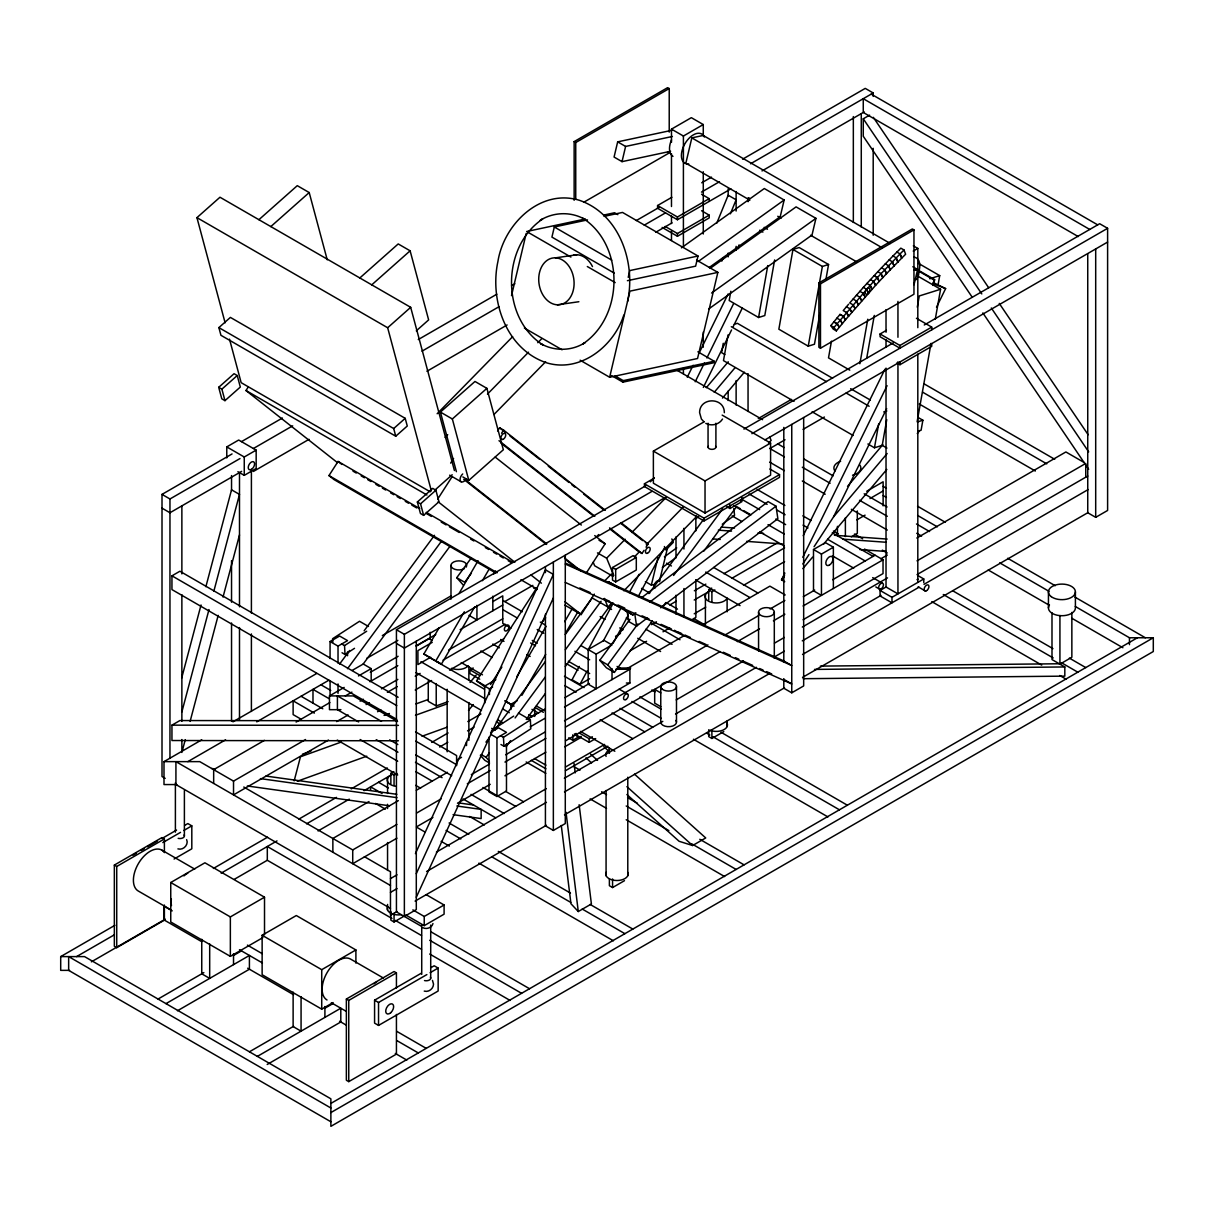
<?xml version="1.0" encoding="UTF-8"?>
<svg xmlns="http://www.w3.org/2000/svg" width="1214" height="1214" viewBox="0 0 1214 1214"><rect width="100%" height="100%" fill="white"/><g stroke="black" fill="none" stroke-linecap="round" stroke-linejoin="round"><path stroke-width="1.5" d="M627.562 301.573C636.015 262.588 619.58 214.134 579.397 200.295C540.093 188.246 503.764 224.484 497.937 261.389C489.485 300.374 505.919 348.828 546.118 362.667C579.928 373.32 613.768 346.476 623.784 315.109M730.828 291.254L729.189 300.526L758.583 317.507L764.79 315.549L774.638 259.933M738.37 248.612L739.038 244.909M723.241 343.289L721.602 352.621L724.864 354.518M748.37 201.403L749.023 197.67M728.036 334.927L723.483 360.619L794.047 401.364M758.583 317.507L767.779 265.593M825.93 279.341L828.555 264.5L799.161 247.535L792.97 249.477L778.857 329.206L808.251 346.172L814.457 344.23L820.027 312.711M808.251 346.172L822.364 266.458L828.555 264.5M831.469 341.195L828.509 357.872L849.754 370.133M859.891 363.73L867.767 319.236M866.735 358.069L874.292 315.428M867.889 444.005L874.459 447.784L878.678 423.929M886.751 419.649L882.214 445.356L874.459 447.784M917.283 307.157L919.271 295.958L940.577 289.266L935.296 319.13M932.822 285.427L934.583 279.615L933.596 285.184M937.936 285.594L939.712 275.624L918.573 263.438M917.116 421.819L931.001 343.41M917.951 417.388L922.868 420.226L921.107 430.196L917.784 431.228M511.519 295.624L526.223 233.346M587.5 219.901L554.312 226.988L551.93 237.109L614.284 273.12M671.661 130.338L617.668 141.856L614.072 157.046L622.023 161.644L670.614 151.28M622.023 161.644L625.605 146.439L672.404 136.469M628.215 277.323L629.808 270.57L698.004 256.017L695.622 266.154L627.41 280.692M609.64 377.25L629.945 291.148L717.853 272.391L697.549 358.509L609.64 377.25L580.125 360.209M622.919 382.152L623.268 380.635L714.211 361.241L713.847 362.758L622.919 382.152L611.477 375.551M890.302 243.483L703.194 135.452L691.828 137.88L685.849 163.207L749.873 200.158M681.418 247.853L764.289 188.534L784.153 200.007L780.223 216.684L709.31 267.429M710.129 268.4L796.081 206.881L815.945 218.353L812.014 235.03L708.718 308.948M914.036 284.698L917.617 269.493L912.852 266.746M645.378 581.643L651.341 585.087L657.973 557.575M659.339 581.703L667.746 546.861M294.183 780.814L300.465 756.777L341.149 742.088M181.675 678.08L201.038 604.967M205.879 586.696L231.54 489.819L239.492 494.402L213.831 591.279M181.872 711.905L208.99 609.549M185.272 739.645L181.872 752.437L181.872 739.538M190.112 721.374L218.186 615.361M223.027 597.076L239.492 534.934M432.973 923.566C431.865 927.921 426.357 929.681 422.578 927.602M716.746 223.239L728.172 195.211L736.124 199.794L730.403 213.816M721.844 261.071L723.271 257.565M415.431 853.609L545.42 569.791L553.356 574.389L416.296 873.685M416.296 897.252L553.356 597.956M687.276 377.175L693.118 365.277M698.945 353.395L728.142 293.925M695.227 381.757L704.393 363.077M706.897 357.978L733.59 303.621M703.331 387.418L731.556 329.935M733.226 326.551L742.346 307.946M784.866 573.069L781.528 579.867L784.714 581.688M803.213 535.693L884.96 369.208M802.818 557.272L887.07 385.688M814.078 546.725L833.563 516.845L886.69 408.648M936.495 307.203L945.63 288.598L933.005 282.437M579.215 666.395L572.052 679.734L579.989 684.317L589.609 678.763M588.168 649.718L613.267 603.039M579.989 684.317L587.166 670.978M603.297 640.977L621.219 607.622M629.277 592.614L639.141 574.283M613.07 643.344L628.321 614.982M638.185 596.62L664.21 548.212M429.468 657.305L423.868 654.012L439.089 627.835M459.059 593.464L478.073 560.731M464.325 611.795L435.796 660.902L441.38 664.195L474.659 606.909M482.383 580.702L489.045 569.26M493.688 574.176L495.585 570.914M516.648 676.987L546.133 626.257M521.914 695.318L545.678 654.407M564.707 621.674L572.31 608.578M565.542 633.147L577.894 611.871M337.401 462.61L245.987 390.529L248.005 387.387M495.828 573.023L334.093 479.636L328.964 475.584L338.069 461.457L419.756 508.62M450.637 463.111L453.596 458.513M437.708 499.06L451.866 477.072M497.588 430.955L499.622 427.814L503.582 430.105L605.331 510.32M501.564 433.246L503.582 430.105M586.392 572.887L605.133 543.781L594.723 535.571M564.889 605.149L581.187 614.557L594.329 594.132M610.02 529.076L638.033 551.156L642.009 553.463L644.042 550.321M646.06 547.165L648.079 544.024L621.538 523.097M484.644 686.669L476.556 680.857L536.345 588.502M490.547 684.544L501.883 667.032M784.608 575.148L781.528 579.867L783.971 576.984M802.803 564.009L808.949 554.586M339.556 664.104L349.617 650.476M364.139 630.779L434.491 535.313M347.507 668.702L441.319 541.414M363.107 664.134L450.227 545.936M463.414 585.239L456.752 577.682L471.26 557.985M471.396 573.175L464.689 582.28L456.752 577.682M485.949 742.133L488.18 739.114M495.995 728.506L545.132 661.827M565.238 634.558L592.037 598.198M489.409 761.117L486.07 757.339L489.424 752.786M515.115 717.944L545.268 677.033M565.36 649.748L601.097 601.264M506.147 746.716L510.608 740.646M526.239 719.432L545.238 693.68M565.329 666.395L612.235 602.766M652.358 620.885L614.39 672.404L606.439 667.821L599.777 660.264L629.929 619.352M648.913 593.6L703.634 519.349M614.39 672.404L607.728 664.847L637.881 623.935M673.618 575.451L722.755 508.787M662.419 607.258L665.758 602.705M703.741 551.186L736.124 507.255M740.586 501.185L742.816 498.165M830.831 325.61L840.027 314.396L843.229 316.217L845.49 319.752L836.355 330.876L833.183 329.04L830.831 325.61L834.003 327.446L836.355 330.876M834.003 327.446L873.64 281.42L875.598 285.32L845.475 319.768L843.229 316.217L840.027 314.396M470.061 682.42L476.085 675.196M468.498 710.372L473.308 704.59M542.021 622.129L545.632 617.789M706.305 387.676L728.248 361.787M714.257 392.274L734.971 367.812M722.482 398.086L744.379 372.212M848.632 304.213L843.229 310.587L846.401 312.408L848.632 315.989L846.401 312.408M847.539 486.359L882.866 444.627M833.563 516.845L887.161 453.535M802.864 568.638L812.606 557.135M823.547 544.191L886.842 469.439M917.268 433.504L919.711 430.636M866.553 289.236L868.541 293.09L866.523 289.251L863.351 287.415L849.739 302.923L852.911 304.76L855.081 308.417L852.911 304.76M863.366 287.399L866.887 283.515L870.089 285.32L872.047 289.205L870.089 285.32M866.902 283.484L877.783 271.724L880.985 273.545L882.821 277.551L875.582 285.351L873.67 281.405L870.468 279.584M722.527 419.058C719.037 424.642 711.541 426.387 705.804 423.382M873.67 281.405L900.06 253.908L901.714 258.112L886.493 273.681L884.702 269.599L881.516 267.793L877.798 271.708M881.531 267.778L892.973 255.987L896.175 257.808L897.844 261.996L896.175 257.808M437.146 413.746L512.642 336.657M445.083 437.374L447.738 434.673M487.467 394.11L528.53 352.181M537.802 342.712L541.778 338.66M493.977 414.49L545.647 361.757M596.059 537.241L598.714 534.539M650.37 481.806L654.346 477.739M613.783 575.482L606.651 558.182L625.195 539.244M631.826 532.491L666.258 497.33M604.693 580.853L611.325 574.085M634.361 556.923L639.657 551.52M646.288 544.752L683.376 506.891M591.643 597.622L607.941 607.046L611.917 602.979M623.859 590.778L696.836 516.284M768.477 443.14L771.133 440.439L769.706 436.979M892.988 255.972L900.834 248.157L904.02 249.993L905.614 254.242L901.683 258.142L900.075 253.878L896.873 252.072M900.075 253.878L904.02 249.993M225.121 322.818L196.941 217.64L219.977 197.229L410.681 307.324L454.415 470.531M258.901 219.704L297.278 185.666L309.206 192.556L327.234 259.811M270.828 226.578L309.206 192.556M218.884 327.613L230.387 317.4L405.203 418.329L407.267 426.008L395.749 436.221L220.933 335.292L218.884 327.613L393.7 428.542L395.749 436.221M218.702 387.312L234.059 373.7L237.231 375.536L240.326 387.038L224.969 400.65L221.798 398.829L218.702 387.312L221.889 389.148L224.969 400.65M221.889 389.148L237.231 375.536M359.83 277.96L398.207 243.938L410.12 250.812L428.633 319.904L416.296 330.83M371.742 284.85L410.12 250.812M431.38 490.957L387.661 327.75L410.681 307.324M393.7 428.542L405.203 418.329M456.403 471.685L440.424 412.092L474.978 381.469L486.89 388.343L503.34 449.757L468.801 480.38L462.838 476.935M468.801 480.38L452.352 418.982L486.89 388.343M417.358 502.004L432.715 488.392L435.887 490.228L438.982 501.731L423.625 515.343L420.454 513.507L417.358 502.004L420.545 503.84L423.625 515.343M434.582 490.365L452.185 474.75M420.545 503.84L435.887 490.228M641.811 597.561L768.052 501.594L776.004 506.177L777.871 518.697L660.644 607.804M607.774 600.733L632.904 614.967L635.817 612.751M649.763 602.144L776.004 506.177M627.061 610.779L628.655 621.507L636.606 626.09L647.123 618.093M695.531 518.788L698.611 516.572M664.422 556.771L676.714 547.893M662.343 567.53L676.168 557.529M722.269 524.205L734.576 515.328L733.772 508.499M698.217 261.511L784.153 200.007M711.571 293.044L815.945 218.353M354.518 648.322L345.019 654.467L344.533 645.59L366.689 631.234M491.533 730.464L513.689 716.108M530.366 719.917L530.837 728.795L503.947 746.215L503.461 737.338L530.366 719.917L518.439 713.028M574.146 200.295L574.146 141.613L667.624 87.651L669.218 88.561L669.218 132.114M574.146 141.613L575.74 142.539L669.218 88.561M671.479 142.357L671.479 129.139L691.343 117.667L703.27 124.556L703.27 135.877M671.479 129.139L683.406 136.029L703.27 124.556M583.934 202.161L669.218 152.934L667.624 152.008M226.775 457.921L226.775 446.904L238.688 440.029L256.169 450.121L256.169 468.467L244.257 475.357L237.898 471.685M241.48 441.638L282.407 418.011M418.269 339.556L496.845 294.198M511.58 285.685L514.857 283.803M730.919 188.868L677.442 219.749L657.578 208.277L657.578 205.53L671.873 197.275M165.195 778.371L162.008 776.535L162.008 494.386L232.056 453.945M636.303 220.569L659.202 207.351M701.722 182.798L711.525 177.138M742.604 159.186L865.248 88.379L873.2 92.962L873.2 96.407M253.392 448.512L292.68 425.826M422.002 351.165L498.939 306.747M162.008 494.386L169.96 498.984L240.008 458.543M644.255 225.151L665.515 212.875M701.48 192.1L719.477 181.721M750.54 163.784L873.2 92.962M226.775 446.904L244.257 456.995L256.169 450.121M657.578 205.53L677.442 217.002L709.219 198.641L709.219 201.403M241.632 471.366L169.96 512.748L162.008 508.15M655.697 232.299L672.055 222.86M761.997 170.931L864.262 111.9M972.262 297.293L863.26 136.241L863.26 118.79L869.619 115.133M253.392 471.457L309.054 439.316M426.918 371.272L507.133 324.957M665.211 226.457L677.442 233.513L709.219 215.166L709.219 217.913L677.442 236.275L662.161 227.443M396.766 719.386L171.948 589.594L171.948 575.831L179.9 571.233L398.146 697.246M818.889 282.923L912.367 228.945L913.96 229.871L913.96 294.228L820.482 348.206L818.889 347.28L818.889 282.923L820.482 283.833L913.96 229.871M913.231 251.07L917.814 248.43L917.814 271.071M398.42 740.768L171.948 740.525L171.948 725.153L179.9 720.555L396.917 720.782M722.163 415.112L770.587 443.064L770.587 475.19L705.031 513.036L653.375 483.218L653.375 451.107L704.181 421.774M330.071 641.538L339.617 636.03L347.553 640.628L338.023 646.121L330.071 641.538L330.071 658.565M931.715 329.859L931.715 327.097L899.938 345.459L899.938 348.206L880.074 336.733L880.074 333.987L886.417 330.314M769.858 469.029L779.525 474.613L779.525 477.36L704.029 520.943L644.437 486.541L644.437 483.794L654.285 478.104M176.834 784.563L163.996 784.563L163.996 761.633L201.752 739.827M232.951 721.814L316.672 673.482M382.334 635.575L451.289 595.755M758.28 418.527L791.391 399.406M421.258 926.206L396.432 911.881L396.432 629.732L645.59 485.873M743.939 429.088L893.125 342.97M924.264 324.988L1099.656 223.725L1107.608 228.308L1107.608 510.457L1095.696 517.331L1087.744 512.748L1087.744 253.817M396.432 629.732L404.368 634.315L651.903 491.412M751.891 433.671L1107.608 228.308M187.836 761.633L225.576 739.842M256.746 721.844L328.933 680.174M366.674 658.383L397.843 640.385M352.106 670.462L363.229 664.028L371.18 668.626L371.18 681.008M665.014 497.603L404.368 648.079L396.432 643.496M765.002 439.863L1107.608 242.072M358.464 675.955L371.18 668.626M896.873 362.956L899.938 364.716L931.715 346.369L931.715 343.623M340.937 709.674L329.464 709.674L329.464 695.91L344.184 687.428M370.331 672.313L398.131 656.273M416.114 645.894L435.735 634.558M492.96 601.522L502.763 595.862L502.763 623.389L510.957 628.124M416.341 646.03L429.043 638.685L432.23 640.522M653.375 451.107L705.031 480.926L770.587 443.064M432.23 642.358L417.919 650.613L417.919 664.574L430.636 657.229M264.409 740.358L213.664 769.661L213.664 783.425M296.125 722.057L329.874 702.557M504.887 601.522L532.855 585.376M770.298 448.285L785.033 439.772M803.061 429.377L824.412 417.039M345.353 695.91L351.908 692.132M369.951 681.722L397.828 665.621M460.136 629.656L502.763 605.042M360.118 701.161L363.396 699.264M381.424 688.854L397.828 679.385M448.649 650.036L502.763 618.806M163.996 761.633L199.764 761.633L233.528 781.118L305.549 739.538M336.657 721.586L348.115 714.97M366.112 704.575L369.39 702.694M387.387 692.299L397.221 686.623M415.218 676.228L420.135 673.391M443.049 660.158L505.252 624.254M612.509 567.53L633.131 555.633L636.303 557.454L636.303 570.019L615.68 581.916L612.509 580.08L612.509 567.53L615.68 569.366L636.303 557.454M644.437 483.794L704.029 518.196L779.525 474.613M328.463 740.07L233.528 794.882L233.528 781.118M377.569 711.723L380.847 709.841M415.218 689.992L431.592 680.538M449.59 670.143L503.613 638.959M726.731 506.769L730.009 508.514L741.936 501.625L741.815 497.892M164.391 905.022L164.391 920.136L116.726 947.664L114.344 946.283L114.344 865.081L162.008 837.554L164.391 838.935L164.391 852.152M133.07 855.187L136.302 853.321M141.127 850.528L144.345 848.677M147.577 846.811L157.228 841.226M162.069 838.449L176.561 830.072M184.619 825.429L187.836 823.562L191.812 825.854L191.812 848.798L174.088 859.026M114.344 865.081L116.726 866.462L164.391 838.935M162.813 842.592L180.537 832.364M183.754 830.513L191.812 825.854M479.727 679.203L469.924 673.542L469.924 669.87L473.202 667.988M484.674 703.103L484.674 686.107L495.798 679.688M484.674 686.107L489.439 688.854L492.626 687.033M262.892 937.587L230.357 956.374L170.749 921.972L170.749 882.517L204.923 862.79L264.515 897.192L264.515 934.765M588.183 649.536L604.071 640.37L612.023 644.953L596.135 654.134L588.183 649.536L588.183 684.18L596.135 688.763L596.135 654.134M69.532 970.365L60.7 970.365L60.7 956.602L114.875 925.326M213.361 868.465L267.535 837.19M298.735 819.177L336.49 797.386M351.256 788.857L387.372 768.007M431.698 742.407L448.118 732.937M467.815 721.556L480.941 713.984M615.559 636.273L620.475 633.42M669.718 604.982L676.289 601.203M694.347 590.778L705.835 584.131M723.893 573.706L776.429 543.386M866.72 491.26L883.124 481.776L883.124 505.874M390.862 783.652L390.862 773.333L393.837 771.603M708.718 600.141L708.718 589.822L711.692 588.092M517.255 700.615L510.897 704.287L510.897 709.522M76.588 956.602L114.374 934.795M221.145 873.154L276.989 840.907M306.565 823.836L349.268 799.176M364.048 790.648L391.985 774.517M439.62 747.02L447.829 742.27M467.542 730.889L474.113 727.095M651.523 624.679L656.44 621.826M694.226 600.019L709.006 591.491M732.012 578.213L784.578 547.863M869.983 498.544L883.124 490.957M390.862 773.333L394.049 775.154L397.024 773.439M708.718 589.822L711.89 591.658L714.864 589.928M91.369 961.837L165.301 919.165M234.287 879.331L267.141 860.362M318.068 830.953L368.98 801.559M630.157 650.765L646.592 641.28M663.011 631.796L669.582 628.002M694.226 613.783L705.729 607.137M743.499 585.33L784.578 561.627M856.841 519.896L865.066 515.146M490.593 732.376L498.529 727.793L506.481 732.376L496.951 737.884L490.593 734.212M691.388 620.005L695.865 617.425L695.865 579.776M833.365 547.211L821.453 554.085L821.453 595.376L813.501 590.793L813.501 549.502L825.429 542.628L833.365 547.211L833.365 588.502M530.321 717.125L535.875 713.923M456.601 760.146L461.517 757.308M527.104 719.447L545.147 709.022M564.813 697.671L589.412 683.467M851.348 536.831L857.312 533.386L857.312 510.957M398.329 800.663L332.864 838.464L332.864 852.228M416.341 790.268L447.435 772.316M625.847 669.309L684.787 635.286M702.785 624.891L769.904 586.15L785.185 594.966M530.169 726.852L544.889 718.354M564.51 707.018L629.899 669.263L629.899 683.027L564.51 720.782M471.32 774.593L489.303 764.213M505.646 754.774L544.889 732.118M170.749 882.517L230.357 916.919L264.515 897.192M243.771 787.036L352.728 849.937L396.917 824.427M416.554 813.092L441.107 798.903M467.299 783.789L490.213 770.556M504.948 762.058L545.875 738.431M565.512 727.08L707.914 644.862M724.288 635.423L758.659 615.574M770.116 608.958L784.851 600.46M803.289 596.696L814.715 590.095M832.652 579.731L875.082 555.238M396.917 838.191L352.728 863.7L352.728 849.937M416.554 826.84L432.928 817.401M457.481 803.228L490.213 784.32M504.948 775.822L545.875 752.194M565.512 740.844L720.206 651.539M737.384 641.614L759.524 628.837M773.394 620.824L784.851 614.223M880.757 558.835L887.313 555.056M916.813 538.03L1065.892 451.957L1084.223 462.549M803.076 605.983L883.033 559.821L864.55 549.047M568.653 737.884L572.826 740.297L579.184 736.625M564.738 746.807L580.99 737.414M579.321 733.028L589.124 738.689L592.386 736.807M574.419 733.878L589.124 742.361L595.664 738.582M488.999 737.08L488.999 791.907L496.951 796.49L506.481 790.982L506.481 743.727M803.076 619.747L883.033 573.585L883.033 559.821M333.122 1002.567L321.725 1009.138L262.133 974.721L262.133 935.266L296.307 915.538L355.899 949.955L355.899 963.112M158.048 999.046L203.846 972.596M233.3 955.6L241.48 950.866M676.183 699.901L743.347 661.114M774.486 643.147L784.305 637.471M802.333 627.061L887.525 577.879M917.01 560.853L1085.756 463.429L1085.756 477.193M565.481 767.02L604.602 744.425M565.481 770.693L607.865 746.215M923.778 582.644L923.778 578.972L891.986 597.318L891.986 602.827L880.074 595.953L880.074 590.444L886.417 586.772M165.984 1003.629L249.416 955.464L249.416 969.227L177.441 1010.776M390.468 878.617L397.024 874.824M436.403 852.091L546.33 788.63M564.373 778.204L662.814 721.374M675.53 714.029L756.459 667.305M774.38 656.956L784.305 651.235M802.272 640.855L881.015 595.391M917.01 574.617L1087.744 476.04M390.468 892.381L397.039 888.587M426.584 871.531L546.421 802.333M564.48 791.907L769.691 673.436M802.53 654.483L919.074 587.181M924.006 584.344L1088.169 489.561M397.039 911.517L390.468 915.31L390.468 871.728L364.382 856.674M415.097 901.091L546.421 825.277M564.48 814.852L784.472 687.837M802.53 677.412L1088.169 512.505M390.862 911.532L390.862 920.136L394.049 921.972L405.962 915.083M708.718 729.751L708.718 736.625L711.89 738.461L723.802 731.587M545.42 614.178L545.42 825.854L553.356 830.437L565.284 823.562L565.284 555.177M783.804 678.778L783.804 688.232L791.756 692.815L803.668 685.925L803.668 417.54M262.133 935.266L321.725 969.683L355.899 949.955M412.866 909.893L424.232 916.464L444.096 904.991L444.096 914.172L424.232 925.645L406.356 915.31M249.416 1051.794L293.591 1026.3M324.684 1008.348L332.864 1003.629M396.432 1014.434L396.432 1054.101L348.752 1081.628L346.369 1080.248L346.369 999.046L394.049 971.519L396.432 972.884L396.432 987.999M346.369 999.046L348.752 1000.412L396.432 972.884M257.368 1056.392L340.8 1008.212L340.8 1021.976L267.186 1064.481M430.955 967.634L434.172 965.783L438.148 968.074L438.148 991.019L378.54 1025.42L374.58 1023.129L374.58 1000.184L421.288 973.218M374.58 1000.184L378.54 1002.476L426.873 974.584M430.09 972.718L438.148 968.074M609.382 878.845L609.382 885.719L612.569 887.555L624.482 880.681M561.293 825.52L570.959 903.732L578.289 911.532L591.4 903.96L579.139 804.7M626.879 794.517L679.112 841.287L692.617 845.521L705.729 837.948L634.482 774.153M330.876 1103.42L1137.412 637.76M330.876 1112.585L1153.3 637.76L1153.3 651.523L330.876 1126.349L330.876 1098.822L84.54 956.602L60.7 956.602M585.315 342.636L582.902 343.911C624.072 316.232 624.724 245 582.538 217.989M583.858 343.334C570.777 351.271 553.766 351.165 540.549 343.532L542.962 344.973C500.775 317.962 501.443 246.715 542.597 219.051L540.2 220.326C553.614 211.904 571.233 211.418 584.951 219.43M384.094 715.41L389.391 713.498M415.932 703.923L428.33 699.461M302.453 754.182L310.966 751.117M428.269 680.842L428.269 701.343L436.221 705.926L448.133 701.616M415.476 715.274L447.329 703.786M297.293 781.255L366.78 756.185M422.017 736.245L446.949 727.247M734.303 324.29L737.399 323.319L832.592 378.267M929.742 278.765L939.712 275.624M883.731 411.941L886.827 410.969M917.89 421.789L922.868 420.226M526.648 231.51L585.254 219.006M603.57 215.106L614.557 212.754L617.835 214.65M604.086 216.365L622.524 212.435L698.004 256.017M914.021 270.267L917.617 269.493M651.341 585.087L654.361 584.465M555.451 257.854L576.938 254.758M557.363 304.805A23.597 17.542 81.8 0 0 571.217 270.191A23.597 17.542 81.8 0 0 540.625 268.977A23.597 17.542 81.8 0 0 557.363 304.805L578.866 301.725M617.471 668.095L630.749 667.958M820.361 666.107L1059.291 663.77M814.518 669.415L1064.815 666.956L1064.815 676.137L803.137 678.702M1075.27 606.469L1129.46 637.76L1153.3 637.76M615.771 669.263L629.899 669.263M626.363 683.027L629.899 683.027M329.464 695.91L353.304 695.91L397.57 721.48M171.948 725.153L398.42 725.38M721.298 527.104L734.485 528.06M834.382 535.268L887.161 539.077M718.339 530.154L731.541 531.11M757.931 533.007L763.576 533.416M842.744 539.137L886.099 542.263M712.694 538.925L720.236 539.471M746.61 541.368L782.423 543.963M859.709 549.532L886.099 551.444M177.912 848.889C182.479 850.225 187.032 846.537 187.199 841.909L186.637 839.633M424.247 991.11C428.815 992.445 433.368 988.757 433.535 984.129L432.457 980.366M211.661 768.492L215.394 769.023M265.896 776.065L396.841 794.305M458.558 802.909L473.521 804.988M260.433 778.629L396.978 797.659M456.828 806.005L481.139 809.389L481.139 818.57L453.08 814.655M247.337 785.989L389.497 805.793M537.347 588.623L533.659 587.788L536.831 589.625M945.63 288.598L933.111 283.621M565.982 563.326L783.804 660.947L791.756 665.545L565.284 564.04M579.806 587.94L590.186 592.584M604.011 598.775L609.2 601.112M617.85 604.982L624.755 608.077M642.039 615.832L648.959 618.928M661.069 624.345L671.433 629.004M678.353 632.099L681.813 633.647M685.257 635.195L690.447 637.517M699.097 641.402L706.002 644.497M723.301 652.237L730.206 655.348M735.396 657.669L738.856 659.217M742.315 660.765L752.68 665.409M759.6 668.519L763.06 670.067M766.52 671.615L771.694 673.937M565.284 582.447L791.756 683.952L783.804 679.354M619.853 588.183L608.351 581.718L619.58 588.153M871.212 94.115L1097.684 224.863M1089.732 229.446L863.26 98.698L863.26 112.462L1078.244 236.578M913.338 245.85L917.814 248.43M691.828 137.88L882.229 247.808M918.209 270.161L934.583 279.615M919.059 271.344L933.809 279.857M917.663 276.033L940.577 289.266M889.103 259.917L892.305 261.738L894.02 265.881L892.305 261.738M885.279 263.863L888.481 265.669L890.241 269.766L888.481 265.669M777.764 216.274L781.057 218.171M810.588 235.228L856.553 261.754M617.668 141.856L625.605 146.439M764.198 227.352L767.46 229.234M701.586 194.24L709.219 198.641M916.433 318.28L931.715 327.097M759.63 230.235L762.893 232.117M792.97 249.477L822.364 266.458M859.861 291.33L863.063 293.135L865.112 296.929L863.063 293.135M856.431 295.214L859.633 297.02L861.712 300.769L859.633 297.02M701.586 210.75L709.219 215.166M853.047 299.084L856.249 300.905L858.374 304.608L856.249 300.905M846.431 306.778L849.633 308.599L851.833 312.21L849.633 308.599M880.074 333.987L899.938 345.459M836.901 318.159L840.103 319.98L842.395 323.485L840.103 319.98M923.975 383.791L1054.708 459.271M696.548 260.084L717.853 272.391M922.579 392.152L1046.756 463.854M919.301 404.034L1035.33 471.017M850.635 388.692L870.332 400.059M731.298 326.703L826.476 381.651M846.173 393.017L869.148 406.28M554.312 226.988L611.75 260.145M528.287 232.451L570.914 257.065M587.318 266.534L615.194 282.619M882.017 445.25L886.933 448.087M812.105 411.789L853.123 435.477M697.883 351.802L714.211 361.241M883.124 486.374L886.402 488.256M917.541 506.238L945.403 522.323M1007.681 558.273L1055.209 585.725M1074.876 597.076L1145.348 637.76M676.198 369.8L762.574 419.68M883.124 495.54L886.417 497.437M917.617 515.449L937.329 526.83M999.729 562.856L1048.987 591.309M777.582 443.778L784.123 447.556M803.729 458.877L833.153 475.858M864.201 493.779L887.07 506.997M916.479 523.978L929.56 531.52M988.226 569.988L1048.987 605.073M1071.977 618.336L1122.889 647.73M769.646 448.376L784.35 456.859M802.317 467.238L830.103 483.278M859.512 500.259L887.297 516.299M916.707 533.28L921.608 536.102M769.646 462.139L784.35 470.622M802.317 481.002L825.201 494.204M851.348 509.303L887.297 530.063M615.103 375.915L623.268 380.635M524.372 328.023L562.082 349.799M854.444 534.039L862.653 538.773M882.335 550.139L887.252 552.977M952.884 590.869L1052.948 648.64M1069.352 658.109L1085.756 667.579M917.814 575.527L923.778 578.972M833.381 531.049L838.297 533.887M943.293 594.511L1053.206 657.958M1061.4 662.692L1077.804 672.177M1064.815 666.956L1051.992 659.551L1051.992 612.827M757.096 489.409L784.881 505.449M802.849 515.829L811.013 520.533M832.258 532.809L873.094 556.391M918.133 586.817L925.356 590.99M749.159 494.007L767.127 504.371M776.93 510.032L785.094 514.751M803.076 525.131L807.978 527.953M827.584 539.274L865.157 560.974M931.806 601.643L1041.718 665.09M1059.761 675.515L1066.332 679.309M741.754 499.273L759.63 509.607M775.883 518.985L785.64 524.615M872.699 577.621L882.244 583.13M832.47 555.875L853.715 568.137M813.501 549.502L821.453 554.085M737.126 506.86L740.373 508.727M743.621 510.608L750.131 514.357M768.007 524.676L784.259 534.069M875.81 586.939L878.982 588.775M733.893 505.722L750.616 515.373M880.074 590.444L891.986 597.318M732.103 515.889L741.86 521.519M759.736 531.853L784.123 545.921M196.941 217.64L387.661 327.75M713.695 567.469L757.824 592.933M440.424 412.092L452.352 418.982M705.744 572.052L749.873 597.531M645.438 542.506L648.079 544.024M666.532 563.175L671.433 565.997M695.941 580.155L740.07 605.634M599.018 540.245L605.133 543.781M597.485 552.886L606.651 558.182M449.65 475.16L461.123 481.776M641.553 588.365L649.718 593.085M666.061 602.508L677.503 609.125M693.847 618.548L703.65 624.208M612.964 576.331L594.632 565.739L593.206 562.279M638.503 595.786L641.781 597.667M674.453 630.294L684.256 635.954M430.242 491.822L241.161 382.668L229.507 339.146M650.583 622.782L679.992 639.763M245.987 390.529L426.918 494.993M624.952 610.384L632.904 614.967M608.32 607.546L611.583 609.443M626.287 617.926L629.55 619.823M645.894 629.247L672.04 644.346M426.281 512.384L512.885 562.386M353.001 471.153L356.263 473.035M361.165 475.873L364.428 477.755M367.705 479.651L370.968 481.533M375.87 484.356L379.132 486.253M382.41 488.134L385.673 490.016M390.574 492.854L393.837 494.735M397.099 496.617L400.377 498.514M405.279 501.336L408.541 503.218M411.804 505.115L416.706 507.938M426.509 513.598L431.41 516.436M441.213 522.096L446.115 524.918M449.392 526.8L459.196 532.46M470.622 539.077L473.9 540.958M485.327 547.56L488.605 549.441M493.506 552.279L496.769 554.161M500.031 556.042L503.309 557.939M508.211 560.762L511.473 562.643M600.141 616.591L605.042 619.428M619.747 627.926L623.025 629.808M637.729 638.291L660.598 651.508M520.882 579.746L537.18 589.154M328.964 475.584L497.239 572.75M502.763 600.444L522.354 611.765M540.321 622.129L545.223 624.967M581.142 645.696L589.306 650.416M617.061 666.44L621.963 669.263M660.795 692.906L654.68 689.37L654.68 703.134L660.795 706.669M651.797 690.007L655.059 691.889M599.777 660.264L607.728 664.847M721.055 732.285L847.372 805.216M502.763 609.625L517.528 618.154M537.195 629.505L543.751 633.298M574.905 651.281L589.67 659.794M706.548 733.089L709.826 734.971M713.104 736.868L839.42 809.799M639.869 696.882L661.114 709.143M619.17 689.127L627.122 693.725M532.278 640.431L537.195 643.268M568.349 661.251L589.67 673.558M530.609 642.98L535.511 645.802M566.559 663.739L578.001 670.34M631.933 701.464L661.342 718.445M693.422 739.265L827.948 816.931M468.999 615.361L476.935 619.944L476.935 605.361M500.714 639.475L503.992 641.371M526.861 654.574L530.139 656.455M564.449 676.274L584.055 687.594M620.005 708.354L652.692 727.216M492.778 644.073L499.303 647.836M564.677 685.576L576.119 692.177M612.068 712.937L644.74 731.814M480.85 650.947L492.292 657.548M600.141 719.826L632.828 738.689M461.244 662.571L482.489 674.832M536.421 705.971L544.585 710.676M580.535 731.435L614.845 751.254M469.924 669.87L479.727 675.53M535.237 707.58L543.402 712.299M531.975 709.371L538.5 713.134M476.556 680.857L485.494 686.016M423.868 654.012L441.38 664.195M514.068 706.123L504.827 700.751L508.924 703.179M428.891 657.138L484.507 689.249M505.783 701.525L512.323 705.304M528.682 714.758L531.96 716.639M368.464 626.439L359.511 621.28L332.621 638.701L332.803 642.252M420.939 661.721L484.75 698.566M502.733 708.946L509.288 712.724M416.038 672.662L481.472 710.433M497.831 719.887L502.733 722.709M496.359 721.829L499.637 723.726M573.463 766.353L580.019 770.146M627.592 797.613L637.441 803.289M699.78 839.284L744.076 864.854M491.685 728.324L494.978 730.206M601.598 791.771L606.53 794.624M626.212 805.99L668.868 830.604M691.828 843.867L736.124 869.436M341.559 643.875L344.533 645.59M500.472 735.623L503.461 737.338M534.509 758.553L545.921 765.139M531.262 760.328L545.921 768.811M342.045 652.753L345.019 654.467M500.957 744.501L503.947 746.215M526.148 761.967L545.83 773.333M590.125 798.903L606.53 808.387M626.212 819.738L724.637 876.569M171.948 575.831L396.766 705.622M481.305 754.577L486.07 757.339M489.561 763.06L484.796 760.298L480.349 755.26M415.613 731.89L456.601 755.563L456.601 765.655M320.936 684.787L330.739 690.447M505.585 791.391L523.568 801.771M381.5 721.374L337.416 695.91L337.416 709.674L358.631 721.935M415.78 741.162L456.601 764.729M329.328 698.809L312.984 689.37L312.984 703.134M482.944 787.491L515.616 806.354M389.664 739.842L397.828 744.561M415.78 754.926L451.699 775.67M301.072 696.259L322.803 708.794M376.234 739.645L397.964 752.194M415.461 762.301L442.078 777.673M471.017 794.366L504.174 813.517M314.365 713.104L293.12 700.842L293.12 714.606L301.3 719.325M360.118 739.523L397.706 761.224M415.689 771.603L432.017 781.027M463.065 798.964L495.752 817.826M337.249 740.07L397.706 774.987M415.689 785.367L420.59 788.189M469.606 816.491L484.31 824.989M378.54 782.271L388.389 787.962M449.089 823.001L468.771 834.367M498.301 851.409L570.489 893.094M590.171 904.46L632.828 929.074M382.091 793.486L370.604 786.869L370.604 790.299M446.069 830.437L460.834 838.95M492.004 856.947L570.747 902.412M582.219 909.043L624.876 933.672M375.521 803.471L385.369 809.146M416.539 827.144L424.733 831.878M441.137 841.348L449.347 846.082M478.877 863.139L613.389 940.804M426.22 894.672L444.096 904.991M390.468 885.492L175.924 761.633L175.924 784.563L390.468 908.436M431.091 931.897L529.532 988.727M391.985 918.482L267.308 846.507L267.308 860.271L421.501 949.302M395.263 920.379L421.501 935.539M429.71 940.273L521.58 993.31M429.71 954.037L510.092 1000.442M161.887 850.149L194.71 869.103M383.442 978.059L350.618 959.106A23.597 13.627 -60 0 0 327.021 972.733A23.597 13.627 -60 0 0 327.021 999.987M247.413 945.129L262.178 953.643M396.69 1031.308L426.22 1048.365M171.113 909.969L138.29 891.03A23.597 13.627 -60 0 1 139.944 861.151A23.597 13.627 -60 0 1 164.558 852.623M172.206 910.879L163.996 906.145L163.996 919.909L201.736 941.685M239.462 949.712L262.436 962.975M331.331 1002.749L346.096 1011.277M396.948 1040.641L418.284 1052.948M247.671 968.211L293.606 994.736M339.541 1021.247L346.096 1025.041M395.309 1053.449L406.796 1060.08M330.876 1108.003L68.652 956.602L68.652 970.365L330.876 1121.766M499.622 427.814L505.51 432.457M509.941 435.947L539.426 459.196M548.273 466.176L568.911 482.444M571.855 484.765L574.814 487.102M583.661 494.068L602.827 509.182M620.521 523.143L642.631 540.579M499 440.697L594.83 516.254M609.58 527.878L642.009 553.463M500.912 443.049L593.813 516.284M495.206 457.101L581.354 525.04M466.571 480.714L546.786 543.963M564.616 558.015L580.945 570.899M463.748 479.333L546.315 544.433M565.481 559.533L577.272 568.835M438.163 501.792L514.842 562.249M531.049 575.041L541.383 583.175M564.965 601.78L581.187 614.557M338.069 461.457L341.908 464.476M603.753 746.64L609.337 751.648M590.55 754.122L597.546 760.389M626.894 786.672L692.617 845.521M585.937 757.855L591.582 762.908M703.908 421.744L701.434 419.058L699.613 412.684C699.431 396.932 724.53 396.932 724.333 412.684M873.321 117.333L988.682 287.764M999.259 303.409L1088.154 434.749M863.26 118.79L981.792 293.925M991.307 307.992L1088.67 451.851M982.854 312.939L1088.67 469.302M884.687 269.629L886.508 273.666L882.806 277.581L880.985 273.545M671.828 538.94L673.254 542.4L665.833 549.972L664.407 546.512M604.375 598.396L607.941 607.046M634.74 613.571L636.606 626.09M574.04 763.5L575.208 772.863M566.012 812.227L578.289 911.532M729.887 504.766L730.009 508.514M1129.46 637.76L1129.46 644.649M1095.696 248.946L1095.696 517.331M1075.407 591.886L1075.407 607.941A13.491 7.785 0 0 1 1059.291 615.574A13.491 7.785 0 0 1 1049.457 604.967M1071.856 612.402L1071.856 657.26L1059.928 664.149L1059.928 615.544M1048.441 591.886L1048.441 607.941M917.814 274.834L917.814 327.674M917.814 354.093L917.814 582.417M899.938 361.969L899.938 364.716M897.95 301.406L897.95 337.264M897.95 361.787L897.95 593.874L886.023 586.999L886.023 368.115M886.023 309.616L886.023 332.257M886.023 339.814L886.023 347.356M873.2 148.305L873.2 235.258M861.272 113.615L861.272 227.018M853.336 116.59L853.336 222.42M845.384 517.847L845.384 536.542M837.432 526.345L837.432 535.693M820.482 283.833L820.482 348.206M791.756 424.43L791.756 692.815M783.804 427.404L783.804 661.767M774.304 612.159A7.861 4.537 0 0 1 762.498 616.105A7.861 4.537 0 0 1 762.498 608.229A7.861 4.537 0 0 1 774.304 612.159L774.304 658.292M758.568 612.159L758.568 650.916M748.052 197.882L748.052 201.661M748.052 373.654L748.052 411.455M736.124 191.539L736.124 211.039M736.124 246.351L736.124 250.13M736.124 380.543L736.124 405.112M728.172 188.838L728.172 196.395M728.172 253.104L728.172 256.882M728.172 391.075L728.172 400.529M727.11 611.795L727.11 598.153A11.245 6.495 0 0 1 710.645 602.083A11.245 6.495 0 0 1 708.308 591.886M727.11 720.934L727.11 726.609M715.911 423.231L715.911 447.086M711.89 591.658L711.89 601.977M711.89 729.857L711.89 738.461M708.05 423.231L708.05 447.086M705.41 594.799L705.41 625.013M705.031 480.926L705.031 513.036M704.029 518.196L704.029 520.943M703.27 171.735L703.27 233.999M703.27 332.12L703.27 347.219M695.865 515.783L695.865 530.852M683.937 528.318L683.937 549.016M683.937 588.547L683.937 616.773M683.406 136.029L683.406 247.353M683.406 368.115L683.406 373.775M677.442 217.002L677.442 219.749M677.442 233.513L677.442 236.275M676.486 686.532L676.486 722.148M676.001 536.907L676.001 557.605M676.001 595.255L676.001 614.072M671.479 153.677L671.479 206.501M671.479 215.94L671.479 223.497M671.479 231.039L671.479 240.478M660.765 686.532L660.765 722.148A7.861 4.537 0 0 0 670.158 726.609A7.861 4.537 0 0 0 675.894 720.403M627.79 777.248L627.79 875.704M615.68 569.366L615.68 581.916M612.569 878.966L612.569 887.555M612.023 668.656L612.023 679.582M609.382 748.097L609.382 753.257M606.074 790.511L606.074 875.704M589.124 738.689L589.124 742.361M575.74 142.539L575.74 199.324M572.826 734.789L572.826 740.297M553.356 562.067L553.356 830.437M545.42 566.923L545.42 572.598M534.691 709.097L534.691 716.442M496.951 737.884L496.951 796.49M492.823 596.195L492.823 610.779M489.439 688.854L489.439 694.529M468.862 666.562L468.862 680.25M468.862 702.542L468.862 740.403M466.54 742.027L466.54 745.563M450.986 565.405L450.986 599.155M447.162 689.279L447.162 751.769M436.221 683.573L436.221 705.926M430.712 925.068L430.712 978.165M430.196 632.297L430.196 639.353M424.232 916.464L424.232 925.645M421.728 925.068L421.728 974.372M416.296 641.204L416.296 909.574L404.368 916.464L404.368 634.315M394.049 775.154L394.049 785.488M394.049 913.368L394.049 921.972M387.554 778.295L387.554 793.41M387.554 804.321L387.554 808.524M387.554 842.531L387.554 870.438M387.554 904.445L387.554 910.121M378.54 1002.476L378.54 1025.42M348.752 1000.412L348.752 1081.628M347.553 651.964L347.553 655.742M338.023 646.121L338.023 663.148M338.023 683.937L338.023 693.391M330.071 681.251L330.071 696.366M324.912 1006.512L324.912 1017.393M321.725 969.683L321.725 1009.138M301.072 996.679L301.072 1031.156L293.12 1026.574L293.12 992.096M251.404 469.393A4.492 2.595 -60 0 1 248.658 465.478A4.492 2.595 -60 0 1 254.166 462.291A4.492 2.595 -60 0 1 251.404 469.393L251.404 613.146M251.404 633.936L251.404 711.419M244.257 456.995L244.257 475.357M239.492 472.595L239.492 606.788M239.492 627.577L239.492 720.19M233.528 953.749L233.528 964.629M231.54 475.569L231.54 490.699M231.54 560.625L231.54 602.205M231.54 622.994L231.54 721.283M230.357 916.919L230.357 956.374M209.688 943.931L209.688 978.393L201.752 973.81L201.752 939.333M184.391 790.435L184.391 835.945M181.872 505.859L181.872 573.903M181.872 594.693L181.872 721.328M175.393 782.848L175.393 832.151M169.96 498.984L169.96 758.447M116.726 866.462L116.726 947.664M627.79 872.35A11.245 6.495 0 0 1 616.94 880.514A11.245 6.495 0 0 1 606.074 872.35M606.074 756.428A11.245 6.495 0 0 1 608.988 750.161M468.209 665.727A11.245 6.495 0 0 1 451.547 668.307M727.11 723.256A11.245 6.495 0 0 1 722.694 730.251A11.245 6.495 0 0 1 709.795 730.236M395.506 786.247A11.245 6.495 0 0 1 390.468 775.397M401.318 914.703A11.245 6.495 0 0 1 387.554 906.752M859.831 465.038A13.491 7.785 0 0 1 852.531 475.205M834.913 471.002A13.491 7.785 0 0 1 840.634 461.274M373.958 983.81A23.597 13.627 -60 0 1 376.568 982.065M171.478 905.583A23.597 13.627 -60 0 1 171.356 898.891M183.936 875.901A23.597 13.627 -60 0 1 187.836 873.109M464.416 568.622A7.861 4.537 0 0 1 451.578 567.15A7.861 4.537 0 0 1 458.846 560.868A7.861 4.537 0 0 1 466.115 567.15M430.378 977.179A4.492 2.595 0 0 1 429.407 980.001A4.492 2.595 0 0 1 424.505 980.563M184.042 834.959A4.492 2.595 0 0 1 183.071 837.781A4.492 2.595 0 0 1 178.17 838.343M715.607 446.221A3.93 2.276 0 0 1 711.981 449.362A3.93 2.276 0 0 1 708.339 446.221M581.172 736.397A7.299 4.219 -60 0 1 576.013 733.408M913.823 257.156A16.859 9.727 -60 0 1 917.086 275.942M917.01 579.655A3.369 1.942 -60 0 1 918.209 579.336M688.763 163.996A16.859 9.727 -60 0 1 684.908 143.768A16.859 9.727 -60 0 1 704.348 137.015M672.981 156.363A16.859 9.727 -60 0 1 671.509 139.838M915.326 269.614A7.026 4.052 -60 0 1 918.786 272.589A7.026 4.052 -60 0 1 916.13 279.706M573.524 255.077A23.597 17.542 81.8 0 1 592.478 266.579M654.786 588.289A4.492 2.595 -60 0 1 655.393 582.796A4.492 2.595 -60 0 1 659.839 580.929M508.803 625.407A3.369 1.942 -60 0 1 507.149 630.445A3.369 1.942 -60 0 1 504.387 628.852A3.369 1.942 -60 0 1 507.922 624.907M526.588 718.339A3.369 1.942 -60 0 1 527.483 718.794M466.176 478.847A5.053 2.914 -60 0 1 460.546 481.26A5.053 2.914 -60 0 1 462.701 473.961M877.297 277.475L874.126 275.639L877.282 277.49L879.194 281.436L877.297 277.475M837.023 323.728L833.851 321.892L837.007 323.743L839.36 327.188L837.023 323.728M1051.218 596.62A13.491 7.785 0 0 0 1074.375 594.86A13.491 7.785 0 0 0 1060.156 584.162A13.491 7.785 0 0 0 1051.218 596.62M390.696 1012.749A5.615 3.247 -60 0 0 392.486 1004.039A5.615 3.247 -60 0 0 385.84 1009.927A5.615 3.247 -60 0 0 390.696 1012.749M662.389 689.294A7.861 4.537 0 0 0 675.894 688.262A7.861 4.537 0 0 0 667.594 682.025A7.861 4.537 0 0 0 662.389 689.294M926.555 590.672A3.369 1.942 -60 0 0 928.619 585.345A3.369 1.942 -60 0 0 924.491 587.728A3.369 1.942 -60 0 0 926.555 590.672M868.056 293.545A3.369 1.942 -60 0 0 869.3 288.295A3.369 1.942 -60 0 0 865.263 291.648A3.369 1.942 -60 0 0 868.056 293.545M829.39 565.102A5.053 2.914 -60 0 0 832.485 557.12A5.053 2.914 -60 0 0 826.294 560.701A5.053 2.914 -60 0 0 829.39 565.102M881.045 588.957A3.369 1.942 -60 0 0 883.109 583.631A3.369 1.942 -60 0 0 878.982 586.013A3.369 1.942 -60 0 0 881.045 588.957M625.923 699.552A3.369 1.942 -60 0 0 627.987 694.226A3.369 1.942 -60 0 0 623.859 696.608A3.369 1.942 -60 0 0 625.923 699.552M502.733 439.438A3.369 1.942 -60 0 0 505.631 434.369A3.369 1.942 -60 0 0 501.64 435.462A3.369 1.942 -60 0 0 502.733 439.438M647.214 553.356A3.369 1.942 -60 0 0 650.127 548.303A3.369 1.942 -60 0 0 646.136 549.381A3.369 1.942 -60 0 0 647.214 553.356"/></g></svg>
